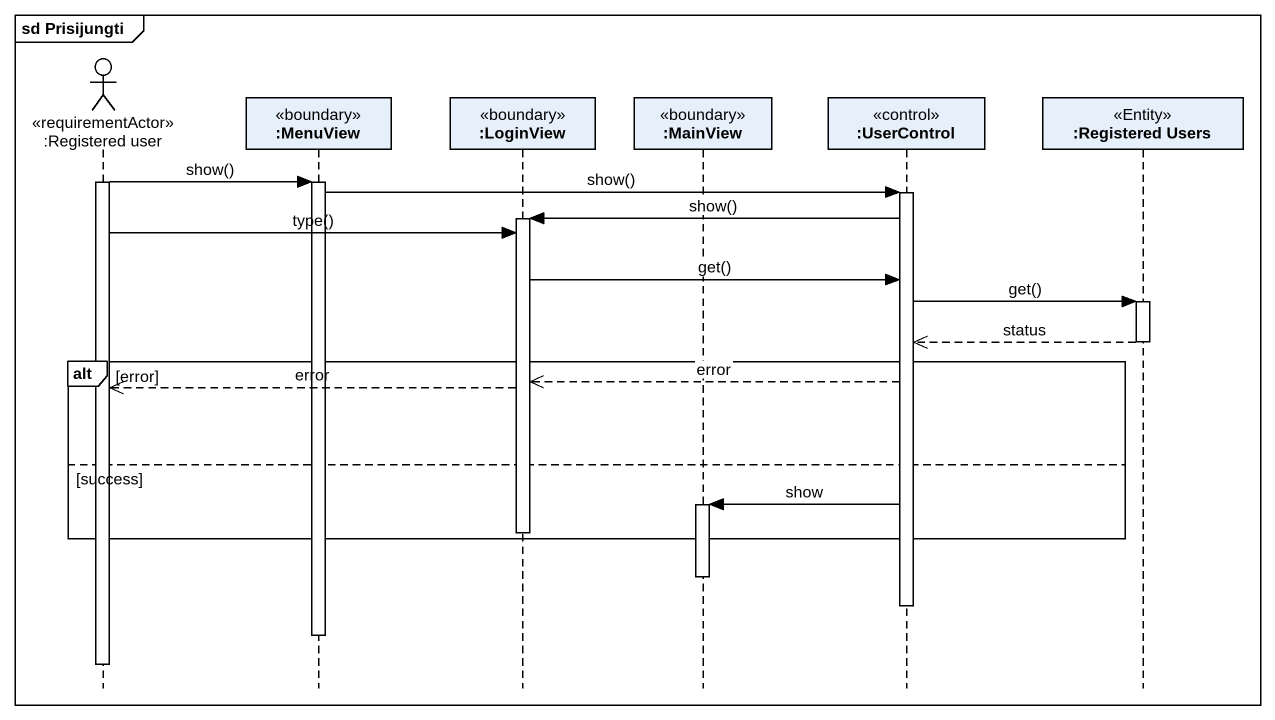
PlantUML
@startuml
mainframe sd Prisijungti
hide footbox
actor ":Registered user" as Registered_user <<requirementActor>>
participant ":MenuView" as MenuView <<boundary>>
participant ":LoginView" as LoginView <<boundary>>
participant ":MainView" as MainView <<boundary>>
participant ":UserControl" as UserControl <<control>>
participant ":Registered Users" as Registered_Users <<Entity>>

activate Registered_user
Registered_user -> MenuView : show()
activate MenuView
MenuView -> UserControl : show()
activate UserControl
UserControl -> LoginView : show()
activate LoginView
Registered_user -> LoginView : type()
LoginView -> UserControl : get()
UserControl -> Registered_Users : get()
activate Registered_Users
Registered_Users -->> UserControl : status
deactivate Registered_Users
alt error
  UserControl -->> LoginView : error
  LoginView -->> Registered_user : error
else success
  UserControl -> MainView : show
  activate MainView
  deactivate LoginView
end
deactivate MainView
deactivate UserControl
deactivate MenuView
deactivate Registered_user
@enduml
